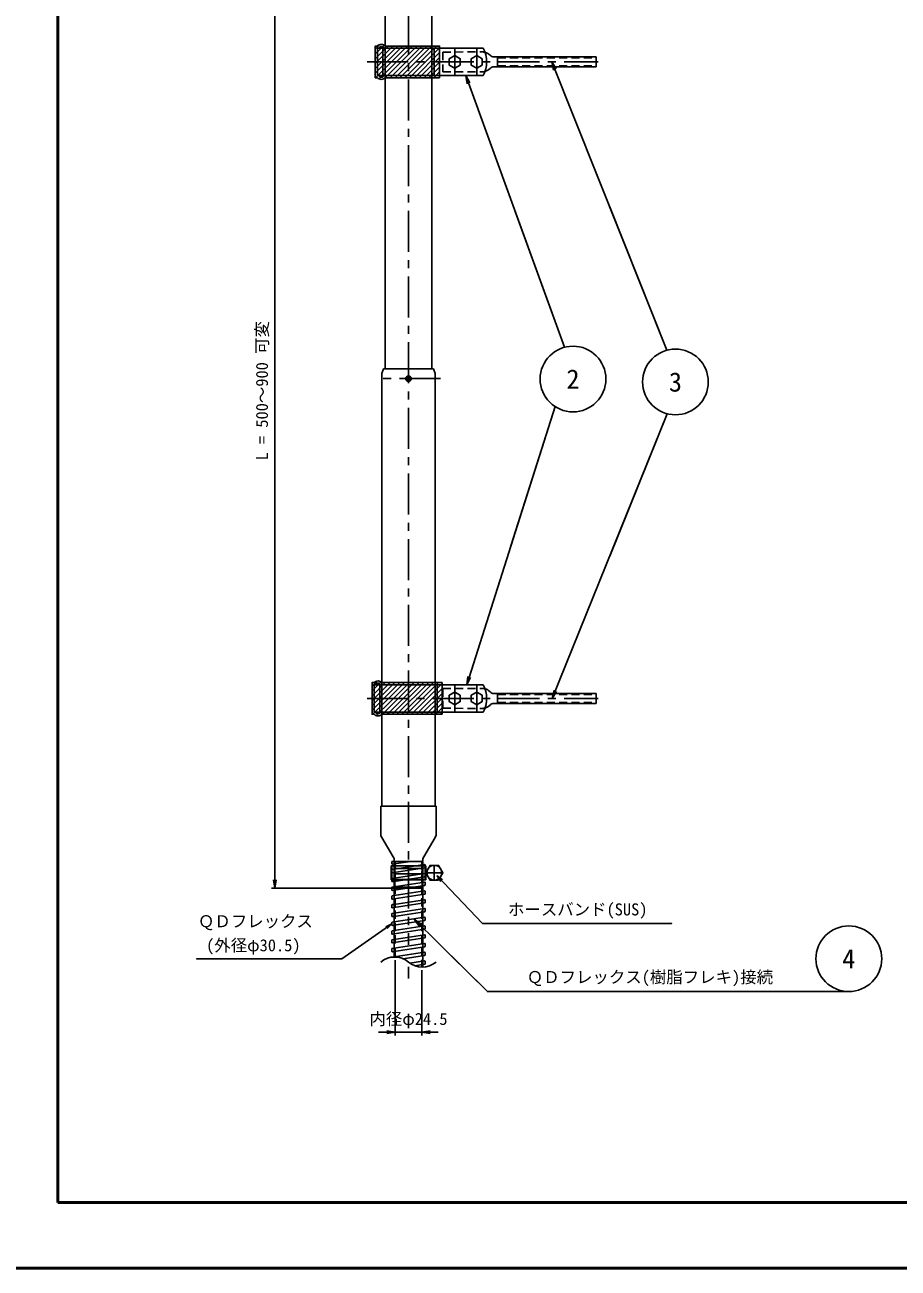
# Model space of a CAD drawing. Units: millimetres at full size, sheet at 1:1; details may follow other scales. Extents: x -850 to 1682, y -670 to 594.
# Drawn here: x 851 to 1116.9, y 0 to 378.6 of the extents above; entities that cross this region are included whole.
import ezdxf
from ezdxf.enums import TextEntityAlignment as Align

# ---------------------------------------------------------------- set-up
doc = ezdxf.new("R2010")
doc.units = ezdxf.units.MM
doc.linetypes.add('USER1', pattern=[20, 12.5, -2.5, 2.5, -2.5])
doc.linetypes.add('USER2', pattern=[3.75, 2.5, -1.25])
for name, color, linetype, lineweight in [('D-BMK', 2, 'USER1', 25), ('D-BYP', 7, 'Continuous', 25), ('D-BYP-Strn', 7, 'USER2', 25), ('D-STR', 1, 'Continuous', 25), ('D-STR-HTXT', 7, 'Continuous', 25), ('D-TTL', 2, 'Continuous', 50), ('DIM', 7, 'Continuous', 25), ('DIMS', 11, 'Continuous', 25), ('OBJECT', 7, 'Continuous', 25)]:
    doc.layers.add(name, color=color, linetype=linetype, lineweight=lineweight)
doc.styles.add('ＭＳ ゴシック', font='')
doc.styles.get('ＭＳ ゴシック').set_extended_font_data('MS Gothic')

# ---------------------------------------------------------------- blocks, each defined once
blk = doc.blocks.new('open_arrow')
at = {"color": 0, "linetype": 'Continuous', "lineweight": -2}
blk.add_lwpolyline([(7.5, 1.25), (0, 0), (7.5, -1.25)], dxfattribs=at)

msp = doc.modelspace()

# ---------------------------------------------------------------- linework, layer by layer
at = {"layer": 'D-BMK'}
for p, q in [((967.816, 421.988), (967.816, 98.406)), ((981.916, 371.506), (981.916, 363.173)), ((981.916, 371.465), (981.916, 363.854)), ((988.583, 371.506), (988.583, 363.504)), ((988.583, 371.465), (988.583, 363.173)), ((955.217, 367.34), (1025.58, 367.34)), ((977.583, 270.879), (958.049, 270.879)), ((981.916, 177.49), (981.916, 169.488)), ((988.583, 177.49), (988.583, 169.488)), ((955.217, 173.489), (1025.58, 173.489)), ((967.816, 91.786), (967.816, 88.228))]:
    msp.add_line(p, q, dxfattribs=at)
at = {"layer": 'D-BYP'}
for p, q in [((960.699, 405.988), (960.699, 273.879)), ((974.933, 405.988), (974.933, 273.879)), ((994.916, 368.84), (994.916, 365.84)), ((959.716, 272.479), (960.225, 273.879)), ((975.407, 273.879), (960.225, 273.879)), ((975.916, 272.479), (975.407, 273.879)), ((959.716, 272.479), (959.716, 140.712)), ((975.916, 272.479), (975.916, 140.712)), ((994.916, 174.989), (994.916, 171.989)), ((991.829, 84.223), (1101.903, 84.223))]:
    msp.add_line(p, q, dxfattribs=at)
at = {"layer": 'D-BYP', "color": 4}
for p, q in [((957.699, 371.228), (957.703, 371.231)), ((957.699, 369.754), (959.176, 371.231)), ((957.699, 368.281), (960.649, 371.231)), ((957.699, 366.808), (962.122, 371.231)), ((957.703, 371.231), (959.08, 372.608)), ((959.176, 371.231), (960.378, 372.433)), ((960.649, 371.231), (961.591, 372.173)), ((962.122, 371.231), (963.064, 372.173)), ((962.122, 369.758), (963.595, 371.231)), ((962.122, 368.285), (965.068, 371.231)), ((962.122, 366.812), (966.542, 371.231)), ((962.122, 365.338), (968.015, 371.231)), ((962.122, 363.865), (969.488, 371.231)), ((962.236, 362.506), (970.961, 371.231)), ((963.595, 371.231), (964.537, 372.173)), ((963.709, 362.506), (972.434, 371.231)), ((965.068, 371.231), (966.01, 372.173)), ((965.183, 362.506), (973.907, 371.231)), ((966.542, 371.231), (967.484, 372.173)), ((966.656, 362.506), (975.38, 371.231)), ((968.015, 371.231), (968.957, 372.173)), ((968.129, 362.506), (976.854, 371.231)), ((969.488, 371.231), (970.43, 372.173)), ((970.961, 371.231), (971.903, 372.173)), ((972.434, 371.231), (973.376, 372.173)), ((973.907, 371.231), (974.849, 372.173)), ((975.38, 371.231), (976.322, 372.173)), ((976.854, 371.231), (977.266, 371.643)), ((957.699, 365.335), (962.122, 369.758)), ((957.699, 363.862), (962.122, 368.285)), ((969.602, 362.506), (977.266, 370.17)), ((971.075, 362.506), (977.266, 368.697)), ((957.817, 362.506), (962.122, 366.812)), ((958.914, 362.13), (962.122, 365.338)), ((960.763, 362.506), (962.122, 363.865)), ((972.548, 362.506), (977.266, 367.224)), ((974.021, 362.506), (977.266, 365.751)), ((975.495, 362.506), (977.266, 364.278)), ((977.266, 362.506), (960.699, 362.506)), ((976.968, 362.506), (977.266, 362.805)), ((956.716, 177.263), (958.246, 178.793)), ((956.716, 175.79), (959.464, 178.538)), ((956.716, 174.317), (960.721, 178.322)), ((956.716, 172.844), (962.122, 178.25)), ((962.122, 178.25), (962.195, 178.322)), ((962.122, 176.777), (963.668, 178.322)), ((962.122, 175.304), (965.141, 178.322)), ((962.122, 173.83), (966.614, 178.322)), ((962.122, 172.357), (968.087, 178.322)), ((962.122, 170.884), (969.56, 178.322)), ((962.122, 169.411), (971.033, 178.322)), ((962.84, 168.656), (972.507, 178.322)), ((964.313, 168.656), (973.98, 178.322)), ((965.786, 168.656), (975.453, 178.322)), ((967.259, 168.656), (976.926, 178.322)), ((968.732, 168.656), (978.066, 177.989)), ((956.716, 171.37), (962.122, 176.777)), ((956.716, 169.897), (962.122, 175.304)), ((970.206, 168.656), (978.066, 176.516)), ((971.679, 168.656), (978.066, 175.043)), ((956.947, 168.656), (962.122, 173.83)), ((958.012, 168.248), (962.122, 172.357)), ((959.894, 168.656), (962.122, 170.884)), ((973.152, 168.656), (978.066, 173.57)), ((974.625, 168.656), (978.066, 172.097)), ((976.098, 168.656), (978.066, 170.623)), ((978.066, 168.656), (959.716, 168.656)), ((961.367, 168.656), (962.122, 169.411)), ((977.571, 168.656), (978.066, 169.15))]:
    msp.add_line(p, q, dxfattribs=at)
at = {"layer": 'D-BYP', "color": 3}
for p, q in [((962.566, 122.498), (973.066, 122.498)), ((962.566, 122.498), (962.566, 118.298)), ((962.733, 122.498), (962.733, 118.298)), ((972.899, 122.498), (972.899, 118.298)), ((973.066, 122.498), (973.066, 118.298)), ((975.683, 118.131), (975.683, 122.664)), ((962.566, 118.298), (973.066, 118.298)), ((973.417, 120.398), (977.95, 120.398))]:
    msp.add_line(p, q, dxfattribs=at)
at = {"layer": 'D-BYP', "linetype": 'USER2'}
for p, q in [((963.733, 123.865), (963.733, 94.743)), ((971.899, 123.879), (971.899, 91.659))]:
    msp.add_line(p, q, dxfattribs=at)
at = {"layer": 'D-BYP', "color": 4}
for points in [[(958.366, 362.506), (957.699, 362.506), (957.699, 372.173), (958.366, 372.173)], [(960.699, 372.173), (977.266, 372.173), (977.266, 362.506)], [(957.383, 168.656), (956.716, 168.656), (956.716, 178.322), (957.383, 178.322)], [(959.716, 178.322), (978.066, 178.322), (978.066, 168.656)]]:
    msp.add_lwpolyline(points, dxfattribs=at)
at = {"layer": 'D-BYP', "color": 3}
msp.add_lwpolyline([(976.992, 118.131), (978.301, 120.398), (976.992, 122.664), (974.375, 122.664), (973.066, 120.398), (974.375, 118.131)], close=True, dxfattribs=at)
at = {"layer": 'D-BYP'}
for centre in [(1017.911, 270.763), (1049.107, 269.861), (1101.903, 94.223)]:
    msp.add_circle(centre, 10, dxfattribs=at)
at = {"layer": 'D-BYP', "color": 3}
msp.add_circle((975.683, 120.398), 2.267, dxfattribs=at)
at = {"layer": 'D-BYP', "color": 4}
for centre, start, end in [((959.533, 371.062), 43.60282, 136.39718), ((959.533, 363.617), 223.60282, 316.39718), ((958.549, 177.211), 43.60282, 136.39718), ((958.549, 169.767), 223.60282, 316.39718)]:
    msp.add_arc(centre, 1.611, start, end, dxfattribs=at)
at = {"layer": 'D-BYP'}
for centre, start, end in [((963.606, 88.231), 49.73386, 130.26614), ((972.026, 98.171), 229.73386, 310.26614)]:
    msp.add_arc(centre, 6.514, start, end, dxfattribs=at)
at = {"layer": 'D-BYP-Strn'}
for p, q in [((978.249, 370.34), (990.333, 370.371)), ((978.249, 370.34), (978.249, 364.34)), ((994.916, 368.54), (1024.916, 368.54)), ((978.249, 364.34), (990.333, 364.308)), ((994.916, 366.14), (1024.916, 366.14)), ((978.249, 176.489), (990.333, 176.52)), ((978.249, 176.489), (978.249, 170.489)), ((994.916, 174.689), (1024.916, 174.689)), ((978.249, 170.489), (990.333, 170.458)), ((994.916, 172.289), (1024.916, 172.289))]:
    msp.add_line(p, q, dxfattribs=at)
for centre, start, end in [((990.249, 367.039), 75.1117, 88.5679), ((990.249, 367.641), 271.4321, 284.8883), ((990.249, 173.188), 75.1117, 88.5679), ((990.249, 173.79), 271.4321, 284.8883)]:
    msp.add_arc(centre, 3.333, start, end, dxfattribs=at)
at = {"layer": 'D-STR'}
for p, q in [((990.583, 371.506), (958.366, 371.506)), ((958.366, 371.506), (958.366, 363.173)), ((960.033, 371.506), (960.033, 363.173)), ((975.599, 371.506), (975.599, 363.173)), ((993.851, 368.84), (1024.916, 368.84)), ((1024.916, 368.84), (1024.916, 365.84)), ((993.851, 365.84), (1024.916, 365.84)), ((990.583, 363.173), (958.366, 363.173)), ((990.583, 177.656), (957.383, 177.656)), ((957.383, 177.656), (957.383, 169.322)), ((959.049, 177.656), (959.049, 169.322)), ((976.583, 177.656), (976.583, 169.322)), ((993.851, 174.989), (1024.916, 174.989)), ((1024.916, 174.989), (1024.916, 171.989)), ((993.851, 171.989), (1024.916, 171.989)), ((990.583, 169.322), (957.383, 169.322)), ((963.483, 123.864), (962.733, 123.861)), ((962.733, 123.199), (962.733, 123.861)), ((962.733, 120.532), (962.733, 121.195)), ((962.874, 121.359), (963.483, 121.453)), ((963.483, 123.12), (962.925, 123.034)), ((963.483, 123.864), (967.816, 123.879)), ((963.483, 123.12), (968.415, 123.879)), ((963.483, 123.864), (963.483, 94.743)), ((972.733, 122.876), (963.483, 121.453)), ((963.483, 120.453), (972.733, 121.876)), ((967.816, 123.879), (972.149, 123.879)), ((972.149, 123.879), (972.149, 91.659)), ((972.899, 122.709), (972.899, 122.043)), ((962.733, 117.865), (962.733, 118.528)), ((962.874, 118.693), (963.483, 118.786)), ((963.483, 120.453), (962.925, 120.367)), ((963.483, 117.786), (962.925, 117.701)), ((972.733, 120.209), (963.483, 118.786)), ((963.483, 117.786), (972.733, 119.209)), ((972.733, 117.543), (963.483, 116.12)), ((972.899, 120.043), (972.899, 119.376)), ((972.899, 117.376), (972.899, 116.709)), ((962.733, 115.199), (962.733, 115.861)), ((962.874, 116.026), (963.483, 116.12)), ((963.483, 115.12), (962.925, 115.034)), ((963.483, 115.12), (972.733, 116.543)), ((972.733, 114.876), (963.483, 113.453)), ((963.483, 112.453), (972.733, 113.876)), ((972.899, 114.709), (972.899, 114.043)), ((962.733, 112.532), (962.733, 113.195)), ((962.733, 109.865), (962.733, 110.528)), ((962.874, 113.359), (963.483, 113.453)), ((962.874, 110.693), (963.483, 110.786)), ((963.483, 112.453), (962.925, 112.367)), ((972.733, 112.209), (963.483, 110.786)), ((963.483, 109.786), (972.733, 111.209)), ((972.899, 112.043), (972.899, 111.376)), ((962.733, 107.199), (962.733, 107.861)), ((962.874, 108.026), (963.483, 108.12)), ((963.483, 109.786), (962.925, 109.701)), ((963.483, 107.12), (962.925, 107.034)), ((972.733, 109.543), (963.483, 108.12)), ((963.483, 107.12), (972.733, 108.543)), ((972.733, 106.876), (963.483, 105.453)), ((972.899, 109.376), (972.899, 108.709)), ((972.899, 106.709), (972.899, 106.043)), ((962.733, 104.532), (962.733, 105.195)), ((962.733, 101.865), (962.733, 102.528)), ((962.874, 105.359), (963.483, 105.453)), ((962.874, 102.693), (963.483, 102.786)), ((963.483, 104.453), (962.925, 104.367)), ((963.483, 104.453), (972.733, 105.876)), ((972.733, 104.209), (963.483, 102.786)), ((963.483, 101.786), (972.733, 103.209)), ((972.899, 104.043), (972.899, 103.376)), ((962.733, 99.199), (962.733, 99.861)), ((962.874, 100.026), (963.483, 100.12)), ((963.483, 101.786), (962.925, 101.701)), ((963.483, 99.12), (962.925, 99.034)), ((972.733, 101.543), (963.483, 100.12)), ((963.483, 99.12), (972.733, 100.543)), ((972.733, 98.876), (963.483, 97.453)), ((972.899, 101.376), (972.899, 100.709)), ((972.899, 98.709), (972.899, 98.043)), ((962.733, 96.532), (962.733, 97.195)), ((962.874, 97.359), (963.483, 97.453)), ((963.483, 96.453), (962.925, 96.367)), ((963.064, 94.722), (963.483, 94.786)), ((963.483, 96.453), (972.733, 97.876)), ((972.733, 96.209), (963.483, 94.786)), ((966.202, 94.205), (972.733, 95.209)), ((972.899, 96.043), (972.899, 95.376)), ((972.733, 93.543), (968.262, 92.855)), ((969.72, 92.079), (972.733, 92.543)), ((972.899, 93.376), (972.899, 92.709))]:
    msp.add_line(p, q, dxfattribs=at)
at = {"layer": 'D-STR', "color": 7}
for p, q in [((976.283, 140.712), (959.349, 140.712)), ((959.349, 140.712), (959.349, 132.379)), ((976.283, 140.712), (976.283, 132.379)), ((959.689, 131.138), (963.159, 125.285)), ((975.943, 131.138), (972.473, 125.285)), ((963.499, 124.045), (963.499, 123.879)), ((963.499, 123.879), (972.116, 123.879)), ((963.516, 123.879), (963.516, 121.712)), ((963.516, 121.712), (963.816, 120.045)), ((963.516, 121.712), (972.116, 121.712)), ((972.116, 121.712), (971.816, 120.045)), ((972.116, 123.879), (972.116, 121.712)), ((972.133, 123.879), (972.116, 123.879)), ((972.133, 124.045), (972.133, 123.879)), ((963.533, 118.23), (963.779, 116.043)), ((963.544, 119.888), (963.816, 118.379)), ((971.816, 118.379), (963.665, 118.379)), ((971.816, 120.045), (963.675, 120.045)), ((971.957, 120.045), (971.816, 120.045)), ((972.088, 119.888), (971.816, 118.379)), ((971.967, 118.379), (971.816, 118.379)), ((972.099, 118.23), (971.853, 116.043)), ((963.779, 116.043), (964.149, 115.712)), ((963.779, 116.043), (971.853, 116.043)), ((971.483, 115.712), (964.149, 115.712)), ((971.853, 116.043), (971.483, 115.712))]:
    msp.add_line(p, q, dxfattribs=at)
at = {"layer": 'D-STR'}
for points in [[(981.916, 365.415), (983.583, 366.377), (983.583, 368.302), (981.916, 369.264), (980.249, 368.302), (980.249, 366.377)], [(988.583, 365.415), (990.249, 366.377), (990.249, 368.302), (988.583, 369.264), (986.916, 368.302), (986.916, 366.377)], [(981.916, 171.564), (983.583, 172.527), (983.583, 174.451), (981.916, 175.413), (980.249, 174.451), (980.249, 172.527)], [(988.583, 171.564), (990.249, 172.527), (990.249, 174.451), (988.583, 175.413), (986.916, 174.451), (986.916, 172.527)]]:
    msp.add_lwpolyline(points, close=True, dxfattribs=at)
for centre, radius, start, end in [((959.533, 371.062), 0.944, 28.07249, 151.92751), ((982.402, 367.34), 9.181, 333.00853, 26.99147), ((990.249, 367.039), 3.333, 43.91112, 75.1117), ((993.851, 370.506), 1.667, 223.91112, 270), ((990.249, 367.641), 3.333, 284.8883, 316.08888), ((993.851, 364.173), 1.667, 90, 136.08888), ((959.533, 363.617), 0.944, 208.07249, 331.92751), ((958.549, 177.211), 0.944, 28.07249, 151.92751), ((982.402, 173.489), 9.181, 333.00853, 26.99147), ((990.249, 173.188), 3.333, 43.91112, 75.1117), ((993.851, 176.656), 1.667, 223.91112, 270), ((990.249, 173.79), 3.333, 284.8883, 316.08888), ((993.851, 170.322), 1.667, 90, 136.08888), ((958.549, 169.767), 0.944, 208.07249, 331.92751), ((962.899, 123.199), 0.167, 180, 278.74616), ((962.899, 121.195), 0.167, 98.74616, 180), ((972.733, 122.709), 0.167, 360, 90), ((972.733, 122.043), 0.167, 270, 360), ((962.899, 120.532), 0.167, 180, 278.74616), ((962.899, 118.528), 0.167, 98.74616, 180), ((962.899, 117.865), 0.167, 180, 278.74616), ((972.733, 120.043), 0.167, 360, 90), ((972.733, 119.376), 0.167, 270, 360), ((972.733, 117.376), 0.167, 360, 90), ((962.899, 115.861), 0.167, 98.74616, 180), ((962.899, 115.199), 0.167, 180, 278.74616), ((972.733, 116.709), 0.167, 270, 360), ((972.733, 114.709), 0.167, 360, 90), ((972.733, 114.043), 0.167, 270, 360), ((962.899, 113.195), 0.167, 98.74616, 180), ((962.899, 112.532), 0.167, 180, 278.74616), ((962.899, 110.528), 0.167, 98.74616, 180), ((962.899, 109.865), 0.167, 180, 278.74616), ((972.733, 112.043), 0.167, 360, 90), ((972.733, 111.376), 0.167, 270, 360), ((962.899, 107.861), 0.167, 98.74616, 180), ((962.899, 107.199), 0.167, 180, 278.74616), ((972.733, 109.376), 0.167, 360, 90), ((972.733, 108.709), 0.167, 270, 360), ((972.733, 106.709), 0.167, 360, 90), ((972.733, 106.043), 0.167, 270, 360), ((962.899, 105.195), 0.167, 98.74616, 180), ((962.899, 104.532), 0.167, 180, 278.74616), ((962.899, 102.528), 0.167, 98.74616, 180), ((972.733, 104.043), 0.167, 360, 90), ((972.733, 103.376), 0.167, 270, 360), ((962.899, 101.865), 0.167, 180, 278.74616), ((962.899, 99.861), 0.167, 98.74616, 180), ((962.899, 99.199), 0.167, 180, 278.74616), ((972.733, 101.376), 0.167, 360, 90), ((972.733, 100.709), 0.167, 270, 360), ((972.733, 98.709), 0.167, 360, 90), ((962.899, 97.195), 0.167, 98.74616, 180), ((962.899, 96.532), 0.167, 180, 278.74616), ((972.733, 98.043), 0.167, 270, 360), ((972.733, 96.043), 0.167, 360, 90), ((972.733, 95.376), 0.167, 270, 360), ((972.733, 93.376), 0.167, 360, 90), ((972.733, 92.709), 0.167, 270, 360)]:
    msp.add_arc(centre, radius, start, end, dxfattribs=at)
at = {"layer": 'D-STR', "color": 7}
for centre, radius, start, end in [((961.781, 132.379), 2.432, 180, 210.66188), ((973.851, 132.379), 2.432, 329.33812, 0), ((961.068, 124.045), 2.432, 0, 30.66188), ((974.564, 124.045), 2.432, 149.33812, 180), ((963.665, 118.245), 0.133, 90, 186.41879), ((963.675, 119.912), 0.133, 90, 190.20397), ((971.957, 119.912), 0.133, 349.79603, 90), ((971.967, 118.245), 0.133, 353.58121, 90)]:
    msp.add_arc(centre, radius, start, end, dxfattribs=at)
at = {"layer": 'D-STR-HTXT'}
for points in [[(976.506, 119.442), (990.392, 104.978), (1047.95, 104.978), (1019.171, 104.978)], [(962.733, 104.863), (947.551, 94.191), (903.286, 94.191), (925.418, 94.191)]]:
    msp.add_lwpolyline(points, dxfattribs=at)
at = {"layer": 'D-TTL'}
for points in [[(841, 0), (1682, 0), (1682, 594), (841, 594)], [(861, 20), (1662, 20), (1662, 574), (861, 574)]]:
    msp.add_lwpolyline(points, close=True, dxfattribs=at)
at = {"layer": 'DIM'}
for p, q in [((927.146, 418.654), (927.146, 115.712)), ((963.149, 115.712), (926.146, 115.712)), ((963.733, 93.743), (963.733, 70.857)), ((971.899, 90.709), (971.899, 70.857)), ((976.899, 71.857), (958.733, 71.857))]:
    msp.add_line(p, q, dxfattribs=at)
for points in [[(1011.423, 367.34), (1046.534, 279.524), (1028.978, 323.432)], [(985.237, 363.173), (1015.337, 280.426), (1000.287, 321.8)], [(985.536, 177.656), (1012.489, 262.36), (999.012, 220.008)], [(1011.577, 173.489), (1046.601, 260.18), (1029.089, 216.835)], [(969.604, 106.19), (991.829, 84.223), (980.717, 95.207)]]:
    msp.add_lwpolyline(points, dxfattribs=at)
at = {"layer": 'DIMS'}
msp.add_arc((967.816, 270.879), 0.67, 337.5, 247.5, dxfattribs=at)
at = {"layer": 'OBJECT'}
for p, q in [((967.575, 271.295), (967.335, 270.879)), ((967.335, 270.879), (967.575, 270.462)), ((968.057, 271.295), (967.575, 271.295)), ((967.575, 270.462), (968.057, 270.462)), ((968.297, 270.879), (968.057, 271.295)), ((968.057, 270.462), (968.297, 270.879))]:
    msp.add_line(p, q, dxfattribs=at)
for radius in [0.833, 0.417]:
    msp.add_circle((967.816, 270.879), radius, dxfattribs=at)

# ---------------------------------------------------------------- block references
at = {"layer": 'D-STR-HTXT', "xscale": 0.267, "yscale": 0.267}
for p, rotation in [((976.506, 119.442), 313.8), ((962.733, 104.863), 215.1)]:
    msp.add_blockref('open_arrow', p, dxfattribs=dict(at, rotation=rotation))
at = {"layer": 'DIM', "xscale": 0.333, "yscale": 0.333}
for p, rotation in [((1011.423, 367.34), 291.8), ((985.237, 363.173), 290), ((985.536, 177.656), 72.3), ((1011.577, 173.489), 68), ((927.146, 115.712), 90), ((969.604, 106.19), 315.3), ((963.733, 71.857), 180)]:
    msp.add_blockref('open_arrow', p, dxfattribs=dict(at, rotation=rotation))
msp.add_blockref('open_arrow', (971.899, 71.857), dxfattribs=at)

# ---------------------------------------------------------------- texts
at = {"layer": 'D-BYP', "style": 'ＭＳ ゴシック'}
for s, p in [('2', (1017.911, 270.763)), ('3', (1049.107, 269.861)), ('4', (1101.903, 94.223))]:
    msp.add_text(s, height=5.865, dxfattribs=at).set_placement(p, align=Align.MIDDLE_CENTER)
for s, p in [('ホースバンド(SUS)', (1019.351, 106.31)), ('ＱＤフレックス(樹脂フレキ)接続', (1041.33, 85.717))]:
    msp.add_text(s, height=3.666, dxfattribs=at).set_placement(p, align=Align.BOTTOM_CENTER)
for s, p in [('ＱＤフレックス', (903.706, 102.714)), (' (外径φ30.5)', (903.706, 95.385))]:
    msp.add_text(s, height=3.666, dxfattribs=at).set_placement(p, align=Align.BOTTOM_LEFT)
at = {"layer": 'DIM', "style": 'ＭＳ ゴシック'}
msp.add_text('L = 500～900 可変', height=3.666, rotation=90, dxfattribs=at).set_placement((923.189, 267.183), align=Align.MIDDLE_CENTER)
msp.add_text('内径φ24.5', height=3.666, dxfattribs=at).set_placement((967.816, 75.89), align=Align.MIDDLE_CENTER)

doc.saveas('drawing.dxf')
